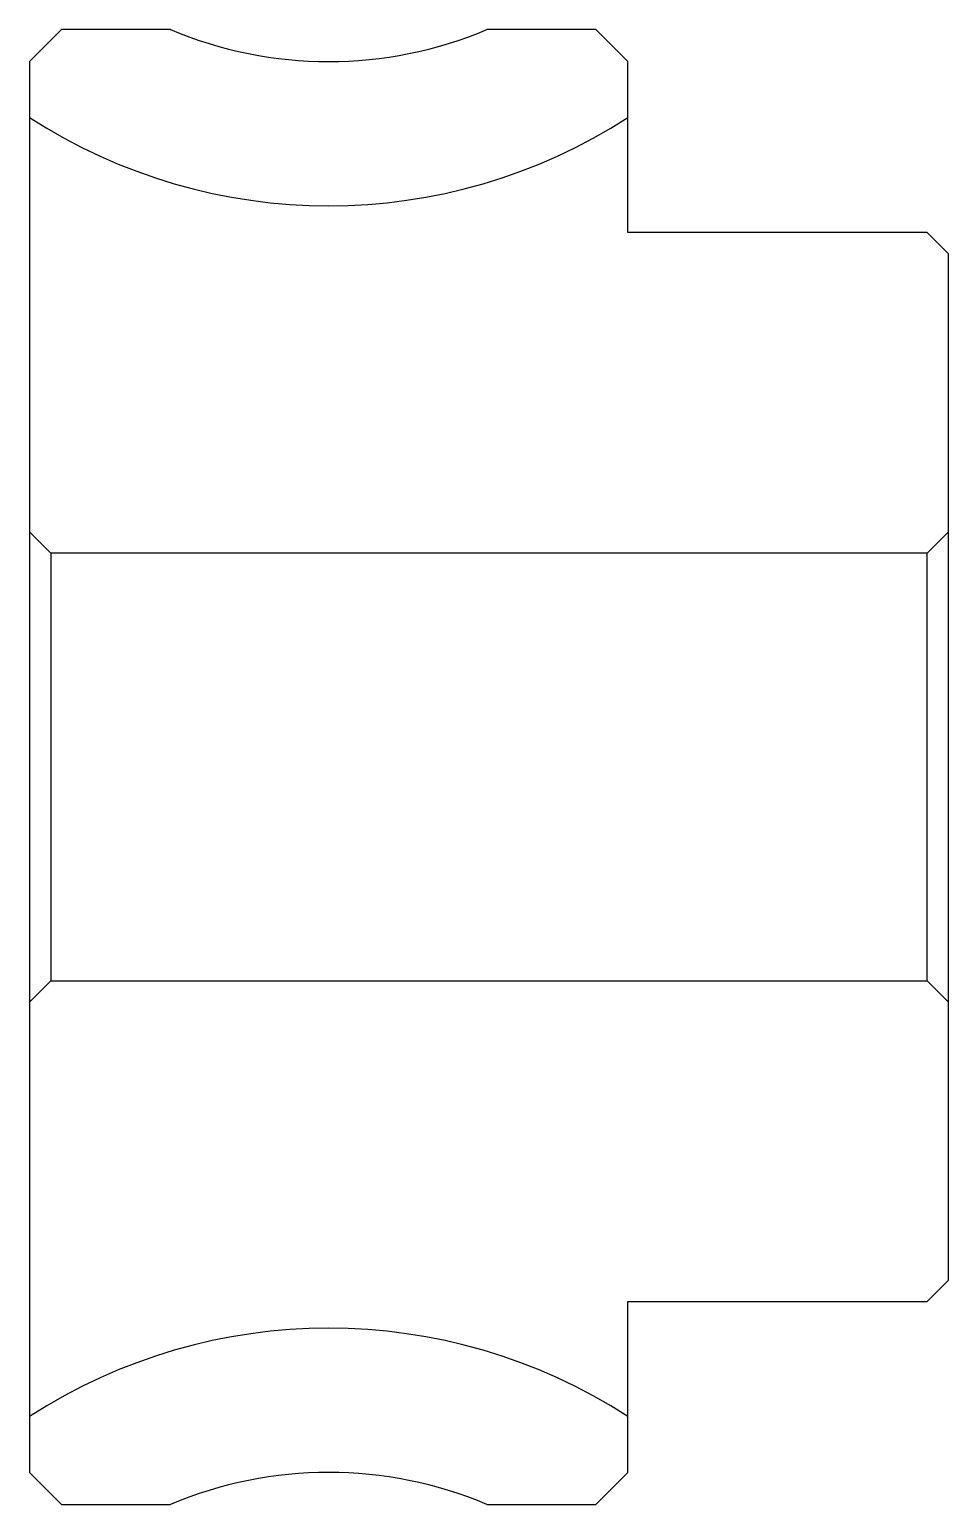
# Model space of a CAD drawing. Header units: metres. Extents: x 106.5 to 149.5, y 89.2 to 158.2.
import ezdxf

# ---------------------------------------------------------------- set-up
doc = ezdxf.new("R2010")
doc.units = ezdxf.units.M

msp = doc.modelspace()

# ---------------------------------------------------------------- linework, layer by layer
at = {"color": 4}
for p, q in [((149.5, 134.75), (148.5, 133.75)), ((106.5, 112.75), (107.5, 113.75)), ((149.5, 112.75), (148.5, 113.75))]:
    msp.add_line(p, q, dxfattribs=at)
for points in [[(113.100677, 158.25), (108, 158.25), (106.5, 156.75), (106.5, 112.75)], [(134.5, 148.75), (134.5, 156.75), (133, 158.25), (127.899323, 158.25)], [(134.5, 98.75), (148.5, 98.75), (149.5, 99.75), (149.5, 147.75), (148.5, 148.75), (134.5, 148.75)], [(106.5, 134.75), (107.5, 133.75), (107.5, 113.75), (148.5, 113.75), (148.5, 133.75), (107.5, 133.75)], [(106.5, 112.75), (106.5, 90.75), (108, 89.25), (113.100677, 89.25)], [(127.899323, 89.25), (133, 89.25), (134.5, 90.75), (134.5, 98.75)]]:
    msp.add_lwpolyline(points, dxfattribs=at)
for centre, radius, start, end in [((120.5, 175.75), 19, 247.08045793, 292.91954207), ((120.5, 175.75), 25.75, 237.06485901, 302.93514099), ((120.5, 71.75), 25.75, 57.06485901, 122.93514099), ((120.5, 71.75), 19, 67.08045793, 112.91954207)]:
    msp.add_arc(centre, radius, start, end, dxfattribs=at)

doc.saveas('drawing.dxf')
